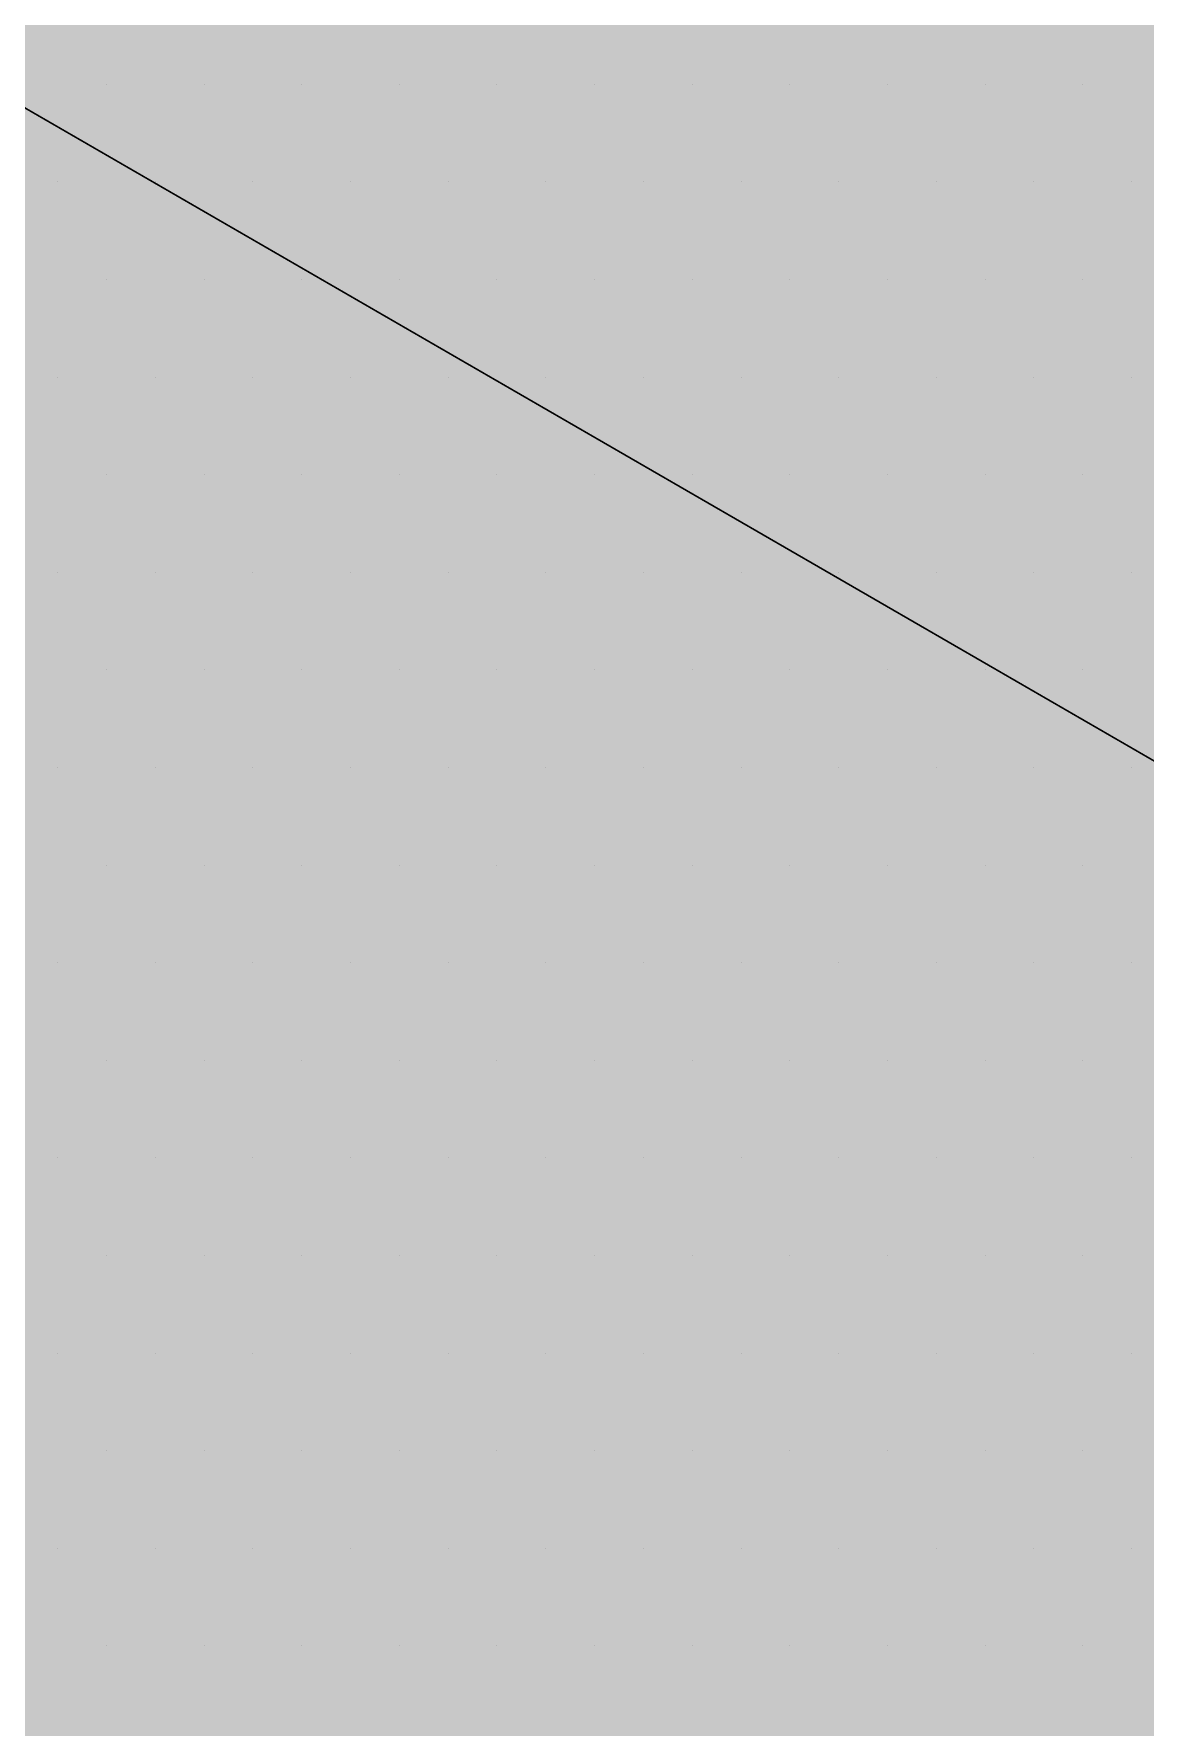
# Model space of a CAD drawing. Extents: x -1337 to 5791, y -3809 to 1769.
# Drawn here: x 717.14 to 732.51, y 1108.27 to 1131.69 of the extents above; entities that cross this region are included whole.
import ezdxf

# ---------------------------------------------------------------- set-up
doc = ezdxf.new("R2010")
doc.units = 0
doc.header["$MEASUREMENT"] = 0
for name, color, linetype, lineweight in [('.ATI-HATCH', 7, 'Continuous', 0), ('G-ANNO-TTLB', 7, 'Continuous', 0), ('TYVEK', 7, 'Continuous', 0)]:
    doc.layers.add(name, color=color, linetype=linetype, lineweight=lineweight)

# ---------------------------------------------------------------- blocks, each defined once
blk = doc.blocks.new('Block_88')
at = {"layer": '.ATI-HATCH'}
for points, knots in [([(699.603, 1114.952), (699.603, 1114.952), (728.372, 1098.309), (728.372, 1098.309), (728.372, 1098.309), (754.437, 1083.231), (754.437, 1083.231), (763.042, 1078.253), (774.053, 1081.193), (779.031, 1089.798), (780.616, 1092.538), (781.45, 1095.647), (781.45, 1098.812), (781.45, 1098.812), (781.45, 1132.236), (781.45, 1132.236), (781.45, 1132.236), (755.39, 1147.158), (755.39, 1147.158), (755.39, 1147.158), (755.39, 1147.146), (755.39, 1147.146), (755.39, 1147.146), (755.39, 1108.468), (755.39, 1108.468), (755.39, 1108.468), (728.372, 1124.097), (728.372, 1124.097), (728.372, 1124.097), (672.633, 1156.342), (672.633, 1156.342), (672.633, 1156.342), (672.719, 1156.39), (672.719, 1156.39), (672.719, 1156.39), (672.719, 1184.608), (672.719, 1184.608), (672.719, 1184.608), (650.324, 1197.447), (650.324, 1197.447), (650.324, 1197.447), (650.324, 1153.841), (650.324, 1153.841), (650.324, 1147.416), (653.749, 1141.478), (659.311, 1138.26), (659.311, 1138.26), (699.603, 1114.952), (699.603, 1114.952)], [0, 0, 0, 0, 1, 1, 1, 2, 2, 2, 3, 3, 3, 4, 4, 4, 5, 5, 5, 6, 6, 6, 7, 7, 7, 8, 8, 8, 9, 9, 9, 10, 10, 10, 11, 11, 11, 12, 12, 12, 13, 13, 13, 14, 14, 14, 15, 15, 15, 16, 16, 16, 16]), ([(728.372, 1124.097), (728.372, 1124.097), (755.34, 1108.497), (755.34, 1108.497), (755.34, 1108.497), (755.337, 1110.449), (755.337, 1110.449), (755.337, 1110.449), (755.39, 1122.418), (755.39, 1122.418), (755.39, 1122.418), (696.576, 1156.441), (696.576, 1156.441), (696.576, 1156.441), (672.811, 1156.441), (672.811, 1156.441), (672.811, 1156.441), (672.811, 1156.239), (672.811, 1156.239), (672.811, 1156.239), (728.372, 1124.097), (728.372, 1124.097)], [0, 0, 0, 0, 1, 1, 1, 2, 2, 2, 3, 3, 3, 4, 4, 4, 5, 5, 5, 6, 6, 6, 7, 7, 7, 7])]:
    blk.add_open_spline(points, degree=3, knots=knots, dxfattribs=at)
at = {"layer": '.ATI-HATCH', "color": 8, "lineweight": 0, "true_color": 0x808080}
for points in [[(718.145, 1130.993), (718.145, 1130.993), (718.145, 1130.993), (718.145, 1130.993)], [(719.495, 1130.993), (719.495, 1130.993), (719.495, 1130.993), (719.495, 1130.993)], [(720.845, 1130.993), (720.845, 1130.993), (720.845, 1130.993), (720.845, 1130.993)], [(722.195, 1130.993), (722.195, 1130.993), (722.195, 1130.993), (722.195, 1130.993)], [(723.545, 1130.993), (723.545, 1130.993), (723.545, 1130.993), (723.545, 1130.993)], [(724.895, 1130.993), (724.895, 1130.993), (724.895, 1130.993), (724.895, 1130.993)], [(726.245, 1130.993), (726.245, 1130.993), (726.245, 1130.993), (726.245, 1130.993)], [(727.595, 1130.993), (727.595, 1130.993), (727.595, 1130.993), (727.595, 1130.993)], [(728.945, 1130.993), (728.945, 1130.993), (728.945, 1130.993), (728.945, 1130.993)], [(730.295, 1130.993), (730.295, 1130.993), (730.295, 1130.993), (730.295, 1130.993)], [(731.645, 1130.993), (731.645, 1130.993), (731.645, 1130.993), (731.645, 1130.993)], [(717.47, 1129.643), (717.47, 1129.643), (717.47, 1129.643), (717.47, 1129.643)], [(718.82, 1129.643), (718.82, 1129.643), (718.82, 1129.643), (718.82, 1129.643)], [(720.17, 1129.643), (720.17, 1129.643), (720.17, 1129.643), (720.17, 1129.643)], [(721.52, 1129.643), (721.52, 1129.643), (721.52, 1129.643), (721.52, 1129.643)], [(722.87, 1129.643), (722.87, 1129.643), (722.87, 1129.643), (722.87, 1129.643)], [(724.22, 1129.643), (724.22, 1129.643), (724.22, 1129.643), (724.22, 1129.643)], [(725.57, 1129.643), (725.57, 1129.643), (725.57, 1129.643), (725.57, 1129.643)], [(726.92, 1129.643), (726.92, 1129.643), (726.92, 1129.643), (726.92, 1129.643)], [(728.27, 1129.643), (728.27, 1129.643), (728.27, 1129.643), (728.27, 1129.643)], [(729.62, 1129.643), (729.62, 1129.643), (729.62, 1129.643), (729.62, 1129.643)], [(730.97, 1129.643), (730.97, 1129.643), (730.97, 1129.643), (730.97, 1129.643)], [(732.32, 1129.643), (732.32, 1129.643), (732.32, 1129.643), (732.32, 1129.643)], [(718.145, 1128.293), (718.145, 1128.293), (718.145, 1128.293), (718.145, 1128.293)], [(719.495, 1128.293), (719.495, 1128.293), (719.495, 1128.293), (719.495, 1128.293)], [(720.845, 1128.293), (720.845, 1128.293), (720.845, 1128.293), (720.845, 1128.293)], [(722.195, 1128.293), (722.195, 1128.293), (722.195, 1128.293), (722.195, 1128.293)], [(723.545, 1128.293), (723.545, 1128.293), (723.545, 1128.293), (723.545, 1128.293)], [(724.895, 1128.293), (724.895, 1128.293), (724.895, 1128.293), (724.895, 1128.293)], [(726.245, 1128.293), (726.245, 1128.293), (726.245, 1128.293), (726.245, 1128.293)], [(727.595, 1128.293), (727.595, 1128.293), (727.595, 1128.293), (727.595, 1128.293)], [(728.945, 1128.293), (728.945, 1128.293), (728.945, 1128.293), (728.945, 1128.293)], [(730.295, 1128.293), (730.295, 1128.293), (730.295, 1128.293), (730.295, 1128.293)], [(731.645, 1128.293), (731.645, 1128.293), (731.645, 1128.293), (731.645, 1128.293)], [(717.47, 1126.943), (717.47, 1126.943), (717.47, 1126.943), (717.47, 1126.943)], [(718.82, 1126.943), (718.82, 1126.943), (718.82, 1126.943), (718.82, 1126.943)], [(720.17, 1126.943), (720.17, 1126.943), (720.17, 1126.943), (720.17, 1126.943)], [(721.52, 1126.943), (721.52, 1126.943), (721.52, 1126.943), (721.52, 1126.943)], [(722.87, 1126.943), (722.87, 1126.943), (722.87, 1126.943), (722.87, 1126.943)], [(724.22, 1126.943), (724.22, 1126.943), (724.22, 1126.943), (724.22, 1126.943)], [(725.57, 1126.943), (725.57, 1126.943), (725.57, 1126.943), (725.57, 1126.943)], [(726.92, 1126.943), (726.92, 1126.943), (726.92, 1126.943), (726.92, 1126.943)], [(728.27, 1126.943), (728.27, 1126.943), (728.27, 1126.943), (728.27, 1126.943)], [(729.62, 1126.943), (729.62, 1126.943), (729.62, 1126.943), (729.62, 1126.943)], [(730.97, 1126.943), (730.97, 1126.943), (730.97, 1126.943), (730.97, 1126.943)], [(732.32, 1126.943), (732.32, 1126.943), (732.32, 1126.943), (732.32, 1126.943)], [(718.145, 1125.593), (718.145, 1125.593), (718.145, 1125.593), (718.145, 1125.593)], [(719.495, 1125.593), (719.495, 1125.593), (719.495, 1125.593), (719.495, 1125.593)], [(720.845, 1125.593), (720.845, 1125.593), (720.845, 1125.593), (720.845, 1125.593)], [(722.195, 1125.593), (722.195, 1125.593), (722.195, 1125.593), (722.195, 1125.593)], [(723.545, 1125.593), (723.545, 1125.593), (723.545, 1125.593), (723.545, 1125.593)], [(724.895, 1125.593), (724.895, 1125.593), (724.895, 1125.593), (724.895, 1125.593)], [(726.245, 1125.593), (726.245, 1125.593), (726.245, 1125.593), (726.245, 1125.593)], [(727.595, 1125.593), (727.595, 1125.593), (727.595, 1125.593), (727.595, 1125.593)], [(728.945, 1125.593), (728.945, 1125.593), (728.945, 1125.593), (728.945, 1125.593)], [(730.295, 1125.593), (730.295, 1125.593), (730.295, 1125.593), (730.295, 1125.593)], [(731.645, 1125.593), (731.645, 1125.593), (731.645, 1125.593), (731.645, 1125.593)], [(717.47, 1124.243), (717.47, 1124.243), (717.47, 1124.243), (717.47, 1124.243)], [(718.82, 1124.243), (718.82, 1124.243), (718.82, 1124.243), (718.82, 1124.243)], [(720.17, 1124.243), (720.17, 1124.243), (720.17, 1124.243), (720.17, 1124.243)], [(721.52, 1124.243), (721.52, 1124.243), (721.52, 1124.243), (721.52, 1124.243)], [(722.87, 1124.243), (722.87, 1124.243), (722.87, 1124.243), (722.87, 1124.243)], [(724.22, 1124.243), (724.22, 1124.243), (724.22, 1124.243), (724.22, 1124.243)], [(725.57, 1124.243), (725.57, 1124.243), (725.57, 1124.243), (725.57, 1124.243)], [(726.92, 1124.243), (726.92, 1124.243), (726.92, 1124.243), (726.92, 1124.243)], [(728.27, 1124.243), (728.27, 1124.243), (728.27, 1124.243), (728.27, 1124.243)], [(729.62, 1124.243), (729.62, 1124.243), (729.62, 1124.243), (729.62, 1124.243)], [(730.97, 1124.243), (730.97, 1124.243), (730.97, 1124.243), (730.97, 1124.243)], [(732.32, 1124.243), (732.32, 1124.243), (732.32, 1124.243), (732.32, 1124.243)], [(718.145, 1122.893), (718.145, 1122.893), (718.145, 1122.893), (718.145, 1122.893)], [(719.495, 1122.893), (719.495, 1122.893), (719.495, 1122.893), (719.495, 1122.893)], [(720.845, 1122.893), (720.845, 1122.893), (720.845, 1122.893), (720.845, 1122.893)], [(722.195, 1122.893), (722.195, 1122.893), (722.195, 1122.893), (722.195, 1122.893)], [(723.545, 1122.893), (723.545, 1122.893), (723.545, 1122.893), (723.545, 1122.893)], [(724.895, 1122.893), (724.895, 1122.893), (724.895, 1122.893), (724.895, 1122.893)], [(726.245, 1122.893), (726.245, 1122.893), (726.245, 1122.893), (726.245, 1122.893)], [(727.595, 1122.893), (727.595, 1122.893), (727.595, 1122.893), (727.595, 1122.893)], [(728.945, 1122.893), (728.945, 1122.893), (728.945, 1122.893), (728.945, 1122.893)], [(730.295, 1122.893), (730.295, 1122.893), (730.295, 1122.893), (730.295, 1122.893)], [(731.645, 1122.893), (731.645, 1122.893), (731.645, 1122.893), (731.645, 1122.893)], [(717.47, 1121.543), (717.47, 1121.543), (717.47, 1121.543), (717.47, 1121.543)], [(718.82, 1121.543), (718.82, 1121.543), (718.82, 1121.543), (718.82, 1121.543)], [(720.17, 1121.543), (720.17, 1121.543), (720.17, 1121.543), (720.17, 1121.543)], [(721.52, 1121.543), (721.52, 1121.543), (721.52, 1121.543), (721.52, 1121.543)], [(722.87, 1121.543), (722.87, 1121.543), (722.87, 1121.543), (722.87, 1121.543)], [(724.22, 1121.543), (724.22, 1121.543), (724.22, 1121.543), (724.22, 1121.543)], [(725.57, 1121.543), (725.57, 1121.543), (725.57, 1121.543), (725.57, 1121.543)], [(726.92, 1121.543), (726.92, 1121.543), (726.92, 1121.543), (726.92, 1121.543)], [(728.27, 1121.543), (728.27, 1121.543), (728.27, 1121.543), (728.27, 1121.543)], [(729.62, 1121.543), (729.62, 1121.543), (729.62, 1121.543), (729.62, 1121.543)], [(730.97, 1121.543), (730.97, 1121.543), (730.97, 1121.543), (730.97, 1121.543)], [(732.32, 1121.543), (732.32, 1121.543), (732.32, 1121.543), (732.32, 1121.543)], [(718.145, 1120.193), (718.145, 1120.193), (718.145, 1120.193), (718.145, 1120.193)], [(719.495, 1120.193), (719.495, 1120.193), (719.495, 1120.193), (719.495, 1120.193)], [(720.845, 1120.193), (720.845, 1120.193), (720.845, 1120.193), (720.845, 1120.193)], [(722.195, 1120.193), (722.195, 1120.193), (722.195, 1120.193), (722.195, 1120.193)], [(723.545, 1120.193), (723.545, 1120.193), (723.545, 1120.193), (723.545, 1120.193)], [(724.895, 1120.193), (724.895, 1120.193), (724.895, 1120.193), (724.895, 1120.193)], [(726.245, 1120.193), (726.245, 1120.193), (726.245, 1120.193), (726.245, 1120.193)], [(727.595, 1120.193), (727.595, 1120.193), (727.595, 1120.193), (727.595, 1120.193)], [(728.945, 1120.193), (728.945, 1120.193), (728.945, 1120.193), (728.945, 1120.193)], [(730.295, 1120.193), (730.295, 1120.193), (730.295, 1120.193), (730.295, 1120.193)], [(731.645, 1120.193), (731.645, 1120.193), (731.645, 1120.193), (731.645, 1120.193)], [(717.47, 1118.843), (717.47, 1118.843), (717.47, 1118.843), (717.47, 1118.843)], [(718.82, 1118.843), (718.82, 1118.843), (718.82, 1118.843), (718.82, 1118.843)], [(720.17, 1118.843), (720.17, 1118.843), (720.17, 1118.843), (720.17, 1118.843)], [(721.52, 1118.843), (721.52, 1118.843), (721.52, 1118.843), (721.52, 1118.843)], [(722.87, 1118.843), (722.87, 1118.843), (722.87, 1118.843), (722.87, 1118.843)], [(724.22, 1118.843), (724.22, 1118.843), (724.22, 1118.843), (724.22, 1118.843)], [(725.57, 1118.843), (725.57, 1118.843), (725.57, 1118.843), (725.57, 1118.843)], [(726.92, 1118.843), (726.92, 1118.843), (726.92, 1118.843), (726.92, 1118.843)], [(728.27, 1118.843), (728.27, 1118.843), (728.27, 1118.843), (728.27, 1118.843)], [(729.62, 1118.843), (729.62, 1118.843), (729.62, 1118.843), (729.62, 1118.843)], [(730.97, 1118.843), (730.97, 1118.843), (730.97, 1118.843), (730.97, 1118.843)], [(732.32, 1118.843), (732.32, 1118.843), (732.32, 1118.843), (732.32, 1118.843)], [(718.145, 1117.493), (718.145, 1117.493), (718.145, 1117.493), (718.145, 1117.493)], [(719.495, 1117.493), (719.495, 1117.493), (719.495, 1117.493), (719.495, 1117.493)], [(720.845, 1117.493), (720.845, 1117.493), (720.845, 1117.493), (720.845, 1117.493)], [(722.195, 1117.493), (722.195, 1117.493), (722.195, 1117.493), (722.195, 1117.493)], [(723.545, 1117.493), (723.545, 1117.493), (723.545, 1117.493), (723.545, 1117.493)], [(724.895, 1117.493), (724.895, 1117.493), (724.895, 1117.493), (724.895, 1117.493)], [(726.245, 1117.493), (726.245, 1117.493), (726.245, 1117.493), (726.245, 1117.493)], [(727.595, 1117.493), (727.595, 1117.493), (727.595, 1117.493), (727.595, 1117.493)], [(728.945, 1117.493), (728.945, 1117.493), (728.945, 1117.493), (728.945, 1117.493)], [(730.295, 1117.493), (730.295, 1117.493), (730.295, 1117.493), (730.295, 1117.493)], [(731.645, 1117.493), (731.645, 1117.493), (731.645, 1117.493), (731.645, 1117.493)], [(717.47, 1116.143), (717.47, 1116.143), (717.47, 1116.143), (717.47, 1116.143)], [(718.82, 1116.143), (718.82, 1116.143), (718.82, 1116.143), (718.82, 1116.143)], [(720.17, 1116.143), (720.17, 1116.143), (720.17, 1116.143), (720.17, 1116.143)], [(721.52, 1116.143), (721.52, 1116.143), (721.52, 1116.143), (721.52, 1116.143)], [(722.87, 1116.143), (722.87, 1116.143), (722.87, 1116.143), (722.87, 1116.143)], [(724.22, 1116.143), (724.22, 1116.143), (724.22, 1116.143), (724.22, 1116.143)], [(725.57, 1116.143), (725.57, 1116.143), (725.57, 1116.143), (725.57, 1116.143)], [(726.92, 1116.143), (726.92, 1116.143), (726.92, 1116.143), (726.92, 1116.143)], [(728.27, 1116.143), (728.27, 1116.143), (728.27, 1116.143), (728.27, 1116.143)], [(729.62, 1116.143), (729.62, 1116.143), (729.62, 1116.143), (729.62, 1116.143)], [(730.97, 1116.143), (730.97, 1116.143), (730.97, 1116.143), (730.97, 1116.143)], [(732.32, 1116.143), (732.32, 1116.143), (732.32, 1116.143), (732.32, 1116.143)], [(718.145, 1114.793), (718.145, 1114.793), (718.145, 1114.793), (718.145, 1114.793)], [(719.495, 1114.793), (719.495, 1114.793), (719.495, 1114.793), (719.495, 1114.793)], [(720.845, 1114.793), (720.845, 1114.793), (720.845, 1114.793), (720.845, 1114.793)], [(722.195, 1114.793), (722.195, 1114.793), (722.195, 1114.793), (722.195, 1114.793)], [(723.545, 1114.793), (723.545, 1114.793), (723.545, 1114.793), (723.545, 1114.793)], [(724.895, 1114.793), (724.895, 1114.793), (724.895, 1114.793), (724.895, 1114.793)], [(726.245, 1114.793), (726.245, 1114.793), (726.245, 1114.793), (726.245, 1114.793)], [(727.595, 1114.793), (727.595, 1114.793), (727.595, 1114.793), (727.595, 1114.793)], [(728.945, 1114.793), (728.945, 1114.793), (728.945, 1114.793), (728.945, 1114.793)], [(730.295, 1114.793), (730.295, 1114.793), (730.295, 1114.793), (730.295, 1114.793)], [(731.645, 1114.793), (731.645, 1114.793), (731.645, 1114.793), (731.645, 1114.793)], [(717.47, 1113.443), (717.47, 1113.443), (717.47, 1113.443), (717.47, 1113.443)], [(718.82, 1113.443), (718.82, 1113.443), (718.82, 1113.443), (718.82, 1113.443)], [(720.17, 1113.443), (720.17, 1113.443), (720.17, 1113.443), (720.17, 1113.443)], [(721.52, 1113.443), (721.52, 1113.443), (721.52, 1113.443), (721.52, 1113.443)], [(722.87, 1113.443), (722.87, 1113.443), (722.87, 1113.443), (722.87, 1113.443)], [(724.22, 1113.443), (724.22, 1113.443), (724.22, 1113.443), (724.22, 1113.443)], [(725.57, 1113.443), (725.57, 1113.443), (725.57, 1113.443), (725.57, 1113.443)], [(726.92, 1113.443), (726.92, 1113.443), (726.92, 1113.443), (726.92, 1113.443)], [(728.27, 1113.443), (728.27, 1113.443), (728.27, 1113.443), (728.27, 1113.443)], [(729.62, 1113.443), (729.62, 1113.443), (729.62, 1113.443), (729.62, 1113.443)], [(730.97, 1113.443), (730.97, 1113.443), (730.97, 1113.443), (730.97, 1113.443)], [(732.32, 1113.443), (732.32, 1113.443), (732.32, 1113.443), (732.32, 1113.443)], [(718.145, 1112.093), (718.145, 1112.093), (718.145, 1112.093), (718.145, 1112.093)], [(719.495, 1112.093), (719.495, 1112.093), (719.495, 1112.093), (719.495, 1112.093)], [(720.845, 1112.093), (720.845, 1112.093), (720.845, 1112.093), (720.845, 1112.093)], [(722.195, 1112.093), (722.195, 1112.093), (722.195, 1112.093), (722.195, 1112.093)], [(723.545, 1112.093), (723.545, 1112.093), (723.545, 1112.093), (723.545, 1112.093)], [(724.895, 1112.093), (724.895, 1112.093), (724.895, 1112.093), (724.895, 1112.093)], [(726.245, 1112.093), (726.245, 1112.093), (726.245, 1112.093), (726.245, 1112.093)], [(727.595, 1112.093), (727.595, 1112.093), (727.595, 1112.093), (727.595, 1112.093)], [(728.945, 1112.093), (728.945, 1112.093), (728.945, 1112.093), (728.945, 1112.093)], [(730.295, 1112.093), (730.295, 1112.093), (730.295, 1112.093), (730.295, 1112.093)], [(731.645, 1112.093), (731.645, 1112.093), (731.645, 1112.093), (731.645, 1112.093)], [(717.47, 1110.743), (717.47, 1110.743), (717.47, 1110.743), (717.47, 1110.743)], [(718.82, 1110.743), (718.82, 1110.743), (718.82, 1110.743), (718.82, 1110.743)], [(720.17, 1110.743), (720.17, 1110.743), (720.17, 1110.743), (720.17, 1110.743)], [(721.52, 1110.743), (721.52, 1110.743), (721.52, 1110.743), (721.52, 1110.743)], [(722.87, 1110.743), (722.87, 1110.743), (722.87, 1110.743), (722.87, 1110.743)], [(724.22, 1110.743), (724.22, 1110.743), (724.22, 1110.743), (724.22, 1110.743)], [(725.57, 1110.743), (725.57, 1110.743), (725.57, 1110.743), (725.57, 1110.743)], [(726.92, 1110.743), (726.92, 1110.743), (726.92, 1110.743), (726.92, 1110.743)], [(728.27, 1110.743), (728.27, 1110.743), (728.27, 1110.743), (728.27, 1110.743)], [(729.62, 1110.743), (729.62, 1110.743), (729.62, 1110.743), (729.62, 1110.743)], [(730.97, 1110.743), (730.97, 1110.743), (730.97, 1110.743), (730.97, 1110.743)], [(732.32, 1110.743), (732.32, 1110.743), (732.32, 1110.743), (732.32, 1110.743)], [(718.145, 1109.393), (718.145, 1109.393), (718.145, 1109.393), (718.145, 1109.393)], [(719.495, 1109.393), (719.495, 1109.393), (719.495, 1109.393), (719.495, 1109.393)], [(720.845, 1109.393), (720.845, 1109.393), (720.845, 1109.393), (720.845, 1109.393)], [(722.195, 1109.393), (722.195, 1109.393), (722.195, 1109.393), (722.195, 1109.393)], [(723.545, 1109.393), (723.545, 1109.393), (723.545, 1109.393), (723.545, 1109.393)], [(724.895, 1109.393), (724.895, 1109.393), (724.895, 1109.393), (724.895, 1109.393)], [(726.245, 1109.393), (726.245, 1109.393), (726.245, 1109.393), (726.245, 1109.393)], [(727.595, 1109.393), (727.595, 1109.393), (727.595, 1109.393), (727.595, 1109.393)], [(728.945, 1109.393), (728.945, 1109.393), (728.945, 1109.393), (728.945, 1109.393)], [(730.295, 1109.393), (730.295, 1109.393), (730.295, 1109.393), (730.295, 1109.393)], [(731.645, 1109.393), (731.645, 1109.393), (731.645, 1109.393), (731.645, 1109.393)]]:
    blk.add_open_spline(points, degree=3, dxfattribs=at)
blk = doc.blocks.new('Block_114')
at = {"layer": '.ATI-HATCH', "true_color": 0xe6e6e6, "transparency": 33554687}
h = blk.add_hatch(color=254, dxfattribs=at)
edge = h.paths.add_edge_path()
edge.add_spline(control_points=[(1127.245, 1640.099), (1127.245, 1640.099), (1125.812, 1640.051), (1125.812, 1640.051), (1125.812, 1640.051), (1122.801, 1639.956), (1122.801, 1639.956), (1122.801, 1639.956), (1111.334, 1639.478), (1111.334, 1639.478), (1111.334, 1639.478), (1110.188, 1639.43), (1110.188, 1639.43), (1110.188, 1639.43), (1090.454, 1638.666), (1090.454, 1638.666), (1090.454, 1638.666), (1086.488, 1638.522), (1086.488, 1638.522), (1086.488, 1638.522), (1064.653, 1637.662), (1064.653, 1637.662), (1064.653, 1637.662), (1037.752, 1636.611), (1037.752, 1636.611), (1037.752, 1636.611), (1033.883, 1636.467), (1033.883, 1636.467), (1033.883, 1636.467), (1012.906, 1635.655), (1012.906, 1635.655), (1012.906, 1635.655), (999.099, 1635.13), (999.099, 1635.13), (999.099, 1635.13), (922.124, 1632.12), (922.124, 1632.12), (922.124, 1632.12), (843.096, 1629.014), (843.096, 1629.014), (843.096, 1629.014), (806.018, 1627.58), (806.018, 1627.58), (806.018, 1627.58), (772.428, 1626.291), (772.428, 1626.291), (772.428, 1626.291), (743.713, 1625.144), (743.713, 1625.144), (743.713, 1625.144), (721.447, 1624.283), (721.447, 1624.283), (721.447, 1624.283), (707.017, 1623.71), (707.017, 1623.71), (707.017, 1623.71), (701.857, 1623.519), (701.857, 1623.519), (701.857, 1623.519), (716.812, 1040.313), (716.812, 1040.313), (716.812, 1040.313), (716.861, 1038.976), (716.861, 1038.976), (716.861, 1038.976), (1114.678, 1092.203), (1114.678, 1092.203), (1114.678, 1092.203), (1127.245, 1640.099), (1127.245, 1640.099)], knot_values=[0, 0, 0, 0, 1, 1, 1, 2, 2, 2, 3, 3, 3, 4, 4, 4, 5, 5, 5, 6, 6, 6, 7, 7, 7, 8, 8, 8, 9, 9, 9, 10, 10, 10, 11, 11, 11, 12, 12, 12, 13, 13, 13, 14, 14, 14, 15, 15, 15, 16, 16, 16, 17, 17, 17, 18, 18, 18, 19, 19, 19, 20, 20, 20, 21, 21, 21, 22, 22, 22, 23, 23, 23, 23], degree=3, periodic=0)
edge.add_line((1127.245, 1640.099), (1127.245, 1640.099))
edge = h.paths.add_edge_path()
edge.add_spline(control_points=[(822.072, 1176.916), (822.072, 1176.916), (821.977, 1185.994), (821.977, 1185.994), (821.977, 1185.994), (818.728, 1444.629), (818.728, 1444.629), (818.728, 1444.629), (818.489, 1446.206), (818.489, 1446.206), (818.489, 1446.206), (818.68, 1446.684), (818.68, 1446.684), (818.68, 1446.684), (818.155, 1489.925), (818.155, 1489.925), (818.155, 1489.925), (818.059, 1497.57), (818.059, 1497.57), (818.059, 1497.57), (818.059, 1497.953), (818.059, 1497.953), (818.059, 1497.953), (1016.299, 1509.946), (1016.299, 1509.946), (1016.299, 1509.946), (1020.934, 1510.184), (1020.934, 1510.184), (1020.934, 1510.184), (1021.46, 1510.232), (1021.46, 1510.232), (1021.46, 1510.232), (1022.798, 1510.327), (1022.798, 1510.327), (1022.798, 1510.327), (1022.272, 1462.93), (1022.272, 1462.93), (1022.272, 1462.93), (1022.511, 1462.452), (1022.511, 1462.452), (1022.511, 1462.452), (1022.223, 1458.677), (1022.223, 1458.677), (1022.223, 1458.677), (1020.361, 1291.876), (1020.361, 1291.876), (1020.361, 1291.876), (1020.6, 1291.398), (1020.6, 1291.398), (1020.6, 1291.398), (1020.312, 1288.865), (1020.312, 1288.865), (1020.312, 1288.865), (1019.215, 1190.199), (1019.215, 1190.199), (1019.215, 1190.199), (822.216, 1167.599), (822.216, 1167.599), (822.216, 1167.599), (822.168, 1168.698), (822.168, 1168.698), (822.168, 1168.698), (822.168, 1169.224), (822.168, 1169.224), (822.168, 1169.224), (822.072, 1176.869), (822.072, 1176.869), (822.072, 1176.869), (822.072, 1176.916), (822.072, 1176.916)], knot_values=[0, 0, 0, 0, 1, 1, 1, 2, 2, 2, 3, 3, 3, 4, 4, 4, 5, 5, 5, 6, 6, 6, 7, 7, 7, 8, 8, 8, 9, 9, 9, 10, 10, 10, 11, 11, 11, 12, 12, 12, 13, 13, 13, 14, 14, 14, 15, 15, 15, 16, 16, 16, 17, 17, 17, 18, 18, 18, 19, 19, 19, 20, 20, 20, 21, 21, 21, 22, 22, 22, 23, 23, 23, 23], degree=3, periodic=0)
edge.add_line((822.072, 1176.916), (822.072, 1176.916))
at = {"layer": '.ATI-HATCH'}
blk.add_open_spline([(1127.245, 1640.099), (1127.245, 1640.099), (1125.812, 1640.051), (1125.812, 1640.051), (1125.812, 1640.051), (1122.801, 1639.956), (1122.801, 1639.956), (1122.801, 1639.956), (1111.334, 1639.478), (1111.334, 1639.478), (1111.334, 1639.478), (1110.188, 1639.43), (1110.188, 1639.43), (1110.188, 1639.43), (1090.454, 1638.666), (1090.454, 1638.666), (1090.454, 1638.666), (1086.488, 1638.522), (1086.488, 1638.522), (1086.488, 1638.522), (1064.653, 1637.662), (1064.653, 1637.662), (1064.653, 1637.662), (1037.752, 1636.611), (1037.752, 1636.611), (1037.752, 1636.611), (1033.883, 1636.467), (1033.883, 1636.467), (1033.883, 1636.467), (1012.906, 1635.655), (1012.906, 1635.655), (1012.906, 1635.655), (999.099, 1635.13), (999.099, 1635.13), (999.099, 1635.13), (922.124, 1632.12), (922.124, 1632.12), (922.124, 1632.12), (843.096, 1629.014), (843.096, 1629.014), (843.096, 1629.014), (806.018, 1627.58), (806.018, 1627.58), (806.018, 1627.58), (772.428, 1626.291), (772.428, 1626.291), (772.428, 1626.291), (743.713, 1625.144), (743.713, 1625.144), (743.713, 1625.144), (721.447, 1624.283), (721.447, 1624.283), (721.447, 1624.283), (707.017, 1623.71), (707.017, 1623.71), (707.017, 1623.71), (701.857, 1623.519), (701.857, 1623.519), (701.857, 1623.519), (716.812, 1040.313), (716.812, 1040.313), (716.812, 1040.313), (716.861, 1038.976), (716.861, 1038.976), (716.861, 1038.976), (1114.678, 1092.203), (1114.678, 1092.203), (1114.678, 1092.203), (1127.245, 1640.099), (1127.245, 1640.099)], degree=3, knots=[0, 0, 0, 0, 1, 1, 1, 2, 2, 2, 3, 3, 3, 4, 4, 4, 5, 5, 5, 6, 6, 6, 7, 7, 7, 8, 8, 8, 9, 9, 9, 10, 10, 10, 11, 11, 11, 12, 12, 12, 13, 13, 13, 14, 14, 14, 15, 15, 15, 16, 16, 16, 17, 17, 17, 18, 18, 18, 19, 19, 19, 20, 20, 20, 21, 21, 21, 22, 22, 22, 23, 23, 23, 23], dxfattribs=at)
blk = doc.blocks.new('Block_113')
at = {"layer": '.ATI-HATCH'}
blk.add_blockref('Block_114', (0, 0), dxfattribs=at)

msp = doc.modelspace()

# ---------------------------------------------------------------- hatches: boundary and pattern name
at = {"layer": 'G-ANNO-TTLB', "true_color": 0xff00ff, "transparency": 33554687}
h = msp.add_hatch(color=6, dxfattribs=at)
edge = h.paths.add_edge_path()
edge.add_spline(control_points=[(1773.018, -796.5), (1773.018, -796.5), (-1156.5, -796.5), (-1156.5, -796.5), (-1156.5, -796.5), (-1156.5, 1660.5), (-1156.5, 1660.5), (-1156.5, 1660.5), (1773.018, 1660.5), (1773.018, 1660.5), (1773.018, 1660.5), (1773.018, -796.5), (1773.018, -796.5)], knot_values=[0, 0, 0, 0, 1, 1, 1, 2, 2, 2, 3, 3, 3, 4, 4, 4, 4], degree=3, periodic=0)
edge = h.paths.add_edge_path()
edge.add_spline(control_points=[(-1147.5, 1651.5), (-1147.5, 1651.5), (-1147.5, -787.5), (-1147.5, -787.5), (-1147.5, -787.5), (1764.018, -787.5), (1764.018, -787.5), (1764.018, -787.5), (1764.018, 1651.5), (1764.018, 1651.5), (1764.018, 1651.5), (-1147.5, 1651.5), (-1147.5, 1651.5)], knot_values=[0, 0, 0, 0, 1, 1, 1, 2, 2, 2, 3, 3, 3, 4, 4, 4, 4], degree=3, periodic=0)
edge.add_line((-1147.5, 1651.5), (-1147.5, 1651.5))

# ---------------------------------------------------------------- linework, layer by layer
at = {"layer": 'G-ANNO-TTLB'}
for points in [[(1773.018, -796.5), (1773.018, -796.5), (-1156.5, -796.5), (-1156.5, -796.5), (-1156.5, -796.5), (-1156.5, 1660.5), (-1156.5, 1660.5), (-1156.5, 1660.5), (1773.018, 1660.5), (1773.018, 1660.5), (1773.018, 1660.5), (1773.018, -796.5), (1773.018, -796.5)], [(-1147.5, 1651.5), (-1147.5, 1651.5), (-1147.5, -787.5), (-1147.5, -787.5), (-1147.5, -787.5), (1764.018, -787.5), (1764.018, -787.5), (1764.018, -787.5), (1764.018, 1651.5), (1764.018, 1651.5), (1764.018, 1651.5), (-1147.5, 1651.5), (-1147.5, 1651.5)]]:
    msp.add_open_spline(points, degree=3, knots=[0, 0, 0, 0, 1, 1, 1, 2, 2, 2, 3, 3, 3, 4, 4, 4, 4], dxfattribs=at)
at = {"layer": 'TYVEK', "color": 4, "lineweight": 25, "true_color": 0x00ffff}
for p, q in [((672.811, 1156.239), (728.372, 1124.097)), ((728.372, 1124.097), (755.34, 1108.497))]:
    msp.add_line(p, q, dxfattribs=at)

# ---------------------------------------------------------------- block references
at = {"layer": '.ATI-HATCH'}
for name in ['Block_113', 'Block_88']:
    msp.add_blockref(name, (0, 0), dxfattribs=at)

doc.saveas('drawing.dxf')
